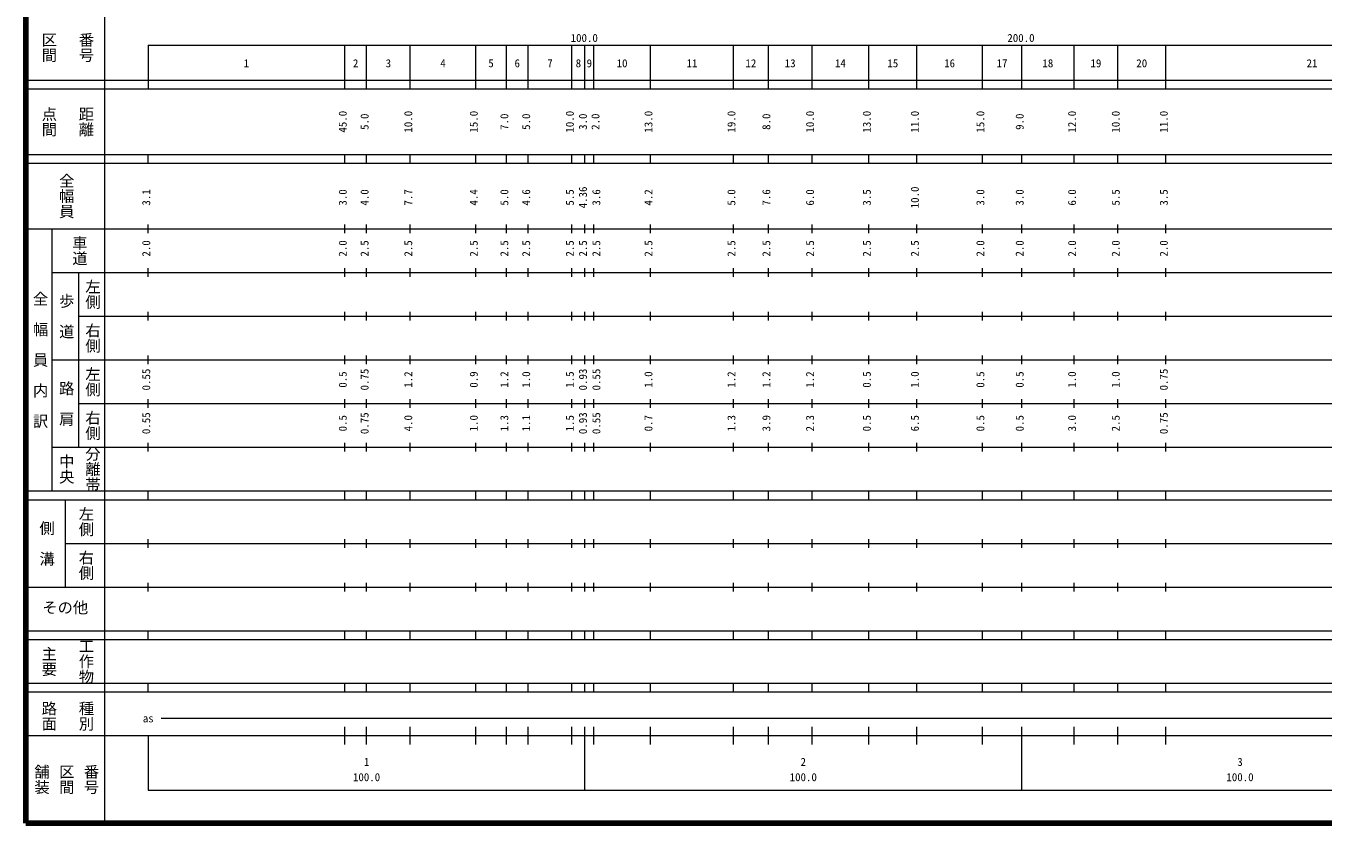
# Model space of a CAD drawing. Units: millimetres on the paper, enlarged 1000 times. Extents: x 69839 to 709839, y -172201 to 187799.
# Drawn here: x 69839 to 366851, y -172201 to 10208 of the extents above; entities that cross this region are included whole.
import ezdxf
from ezdxf.enums import TextEntityAlignment as Align

# ---------------------------------------------------------------- set-up
doc = ezdxf.new("R2010")
doc.units = ezdxf.units.MM
doc.header["$LTSCALE"] = 1000
doc.layers.add('M-SUV', color=7, linetype='Continuous', lineweight=13)
doc.layers.add('M-TTL', color=2, linetype='Continuous', lineweight=140)
doc.styles.add('@ＭＳ ゴシック', font='')
doc.styles.add('ＭＳ ゴシック', font='')
doc.styles.get('@ＭＳ ゴシック').set_extended_font_data('@MS Gothic')
doc.styles.get('ＭＳ ゴシック').set_extended_font_data('MS Gothic')

msp = doc.modelspace()

# ---------------------------------------------------------------- linework, layer by layer
at = {"layer": 'M-SUV'}
for p, q in [((87839, 177799), (87839, -172201)), ((97839, 5799), (608839, 5799)), ((97839, 5799), (97839, -4201)), ((142839, -4201), (142839, 5799)), ((147839, -4201), (147839, 5799)), ((157839, -4201), (157839, 5799)), ((172839, -4201), (172839, 5799)), ((179839, -4201), (179839, 5799)), ((184839, -4201), (184839, 5799)), ((194839, -4201), (194839, 5799)), ((197839, -4201), (197839, 5799)), ((199839, -4201), (199839, 5799)), ((212839, -4201), (212839, 5799)), ((231839, -4201), (231839, 5799)), ((239839, -4201), (239839, 5799)), ((249839, -4201), (249839, 5799)), ((262839, -4201), (262839, 5799)), ((273839, -4201), (273839, 5799)), ((288839, -4201), (288839, 5799)), ((297839, -4201), (297839, 5799)), ((309839, -4201), (309839, 5799)), ((319839, -4201), (319839, 5799)), ((330839, -4201), (330839, 5799)), ((69839, -2201), (608839, -2201)), ((69839, -4201), (608839, -4201)), ((69839, -19201), (608839, -19201)), ((97839, -21201), (97839, -19201)), ((142839, -21201), (142839, -19201)), ((147839, -21201), (147839, -19201)), ((157839, -21201), (157839, -19201)), ((172839, -21201), (172839, -19201)), ((179839, -21201), (179839, -19201)), ((184839, -21201), (184839, -19201)), ((194839, -21201), (194839, -19201)), ((197839, -21201), (197839, -19201)), ((199839, -21201), (199839, -19201)), ((212839, -21201), (212839, -19201)), ((231839, -21201), (231839, -19201)), ((239839, -21201), (239839, -19201)), ((249839, -21201), (249839, -19201)), ((262839, -21201), (262839, -19201)), ((273839, -21201), (273839, -19201)), ((288839, -21201), (288839, -19201)), ((297839, -21201), (297839, -19201)), ((309839, -21201), (309839, -19201)), ((319839, -21201), (319839, -19201)), ((330839, -21201), (330839, -19201)), ((69839, -21201), (608839, -21201)), ((97839, -37201), (97839, -35201)), ((142839, -37201), (142839, -35201)), ((147839, -37201), (147839, -35201)), ((157839, -37201), (157839, -35201)), ((172839, -37201), (172839, -35201)), ((179839, -37201), (179839, -35201)), ((184839, -37201), (184839, -35201)), ((194839, -37201), (194839, -35201)), ((197839, -37201), (197839, -35201)), ((199839, -37201), (199839, -35201)), ((212839, -37201), (212839, -35201)), ((231839, -37201), (231839, -35201)), ((239839, -37201), (239839, -35201)), ((249839, -37201), (249839, -35201)), ((262839, -37201), (262839, -35201)), ((273839, -37201), (273839, -35201)), ((288839, -37201), (288839, -35201)), ((297839, -37201), (297839, -35201)), ((309839, -37201), (309839, -35201)), ((319839, -37201), (319839, -35201)), ((330839, -37201), (330839, -35201)), ((69839, -36201), (608839, -36201)), ((75839, -96201), (75839, -36201)), ((75839, -46201), (608839, -46201)), ((81839, -46201), (81839, -86201)), ((97839, -47201), (97839, -45201)), ((142839, -47201), (142839, -45201)), ((147839, -47201), (147839, -45201)), ((157839, -47201), (157839, -45201)), ((172839, -47201), (172839, -45201)), ((179839, -47201), (179839, -45201)), ((184839, -47201), (184839, -45201)), ((194839, -47201), (194839, -45201)), ((197839, -47201), (197839, -45201)), ((199839, -47201), (199839, -45201)), ((212839, -47201), (212839, -45201)), ((231839, -47201), (231839, -45201)), ((239839, -47201), (239839, -45201)), ((249839, -47201), (249839, -45201)), ((262839, -47201), (262839, -45201)), ((273839, -47201), (273839, -45201)), ((288839, -47201), (288839, -45201)), ((297839, -47201), (297839, -45201)), ((309839, -47201), (309839, -45201)), ((319839, -47201), (319839, -45201)), ((330839, -47201), (330839, -45201)), ((81839, -56201), (608839, -56201)), ((97839, -57201), (97839, -55201)), ((142839, -57201), (142839, -55201)), ((147839, -57201), (147839, -55201)), ((157839, -57201), (157839, -55201)), ((172839, -57201), (172839, -55201)), ((179839, -57201), (179839, -55201)), ((184839, -57201), (184839, -55201)), ((194839, -57201), (194839, -55201)), ((197839, -57201), (197839, -55201)), ((199839, -57201), (199839, -55201)), ((212839, -57201), (212839, -55201)), ((231839, -57201), (231839, -55201)), ((239839, -57201), (239839, -55201)), ((249839, -57201), (249839, -55201)), ((262839, -57201), (262839, -55201)), ((273839, -57201), (273839, -55201)), ((288839, -57201), (288839, -55201)), ((297839, -57201), (297839, -55201)), ((309839, -57201), (309839, -55201)), ((319839, -57201), (319839, -55201)), ((330839, -57201), (330839, -55201)), ((97839, -67201), (97839, -65201)), ((142839, -67201), (142839, -65201)), ((147839, -67201), (147839, -65201)), ((157839, -67201), (157839, -65201)), ((172839, -67201), (172839, -65201)), ((179839, -67201), (179839, -65201)), ((184839, -67201), (184839, -65201)), ((194839, -67201), (194839, -65201)), ((197839, -67201), (197839, -65201)), ((199839, -67201), (199839, -65201)), ((212839, -67201), (212839, -65201)), ((231839, -67201), (231839, -65201)), ((239839, -67201), (239839, -65201)), ((249839, -67201), (249839, -65201)), ((262839, -67201), (262839, -65201)), ((273839, -67201), (273839, -65201)), ((288839, -67201), (288839, -65201)), ((297839, -67201), (297839, -65201)), ((309839, -67201), (309839, -65201)), ((319839, -67201), (319839, -65201)), ((330839, -67201), (330839, -65201)), ((75839, -66201), (608839, -66201)), ((81839, -76201), (608839, -76201)), ((97839, -77201), (97839, -75201)), ((142839, -77201), (142839, -75201)), ((147839, -77201), (147839, -75201)), ((157839, -77201), (157839, -75201)), ((172839, -77201), (172839, -75201)), ((179839, -77201), (179839, -75201)), ((184839, -77201), (184839, -75201)), ((194839, -77201), (194839, -75201)), ((197839, -77201), (197839, -75201)), ((199839, -77201), (199839, -75201)), ((212839, -77201), (212839, -75201)), ((231839, -77201), (231839, -75201)), ((239839, -77201), (239839, -75201)), ((249839, -77201), (249839, -75201)), ((262839, -77201), (262839, -75201)), ((273839, -77201), (273839, -75201)), ((288839, -77201), (288839, -75201)), ((297839, -77201), (297839, -75201)), ((309839, -77201), (309839, -75201)), ((319839, -77201), (319839, -75201)), ((330839, -77201), (330839, -75201)), ((97839, -87201), (97839, -85201)), ((142839, -87201), (142839, -85201)), ((147839, -87201), (147839, -85201)), ((157839, -87201), (157839, -85201)), ((172839, -87201), (172839, -85201)), ((179839, -87201), (179839, -85201)), ((184839, -87201), (184839, -85201)), ((194839, -87201), (194839, -85201)), ((197839, -87201), (197839, -85201)), ((199839, -87201), (199839, -85201)), ((212839, -87201), (212839, -85201)), ((231839, -87201), (231839, -85201)), ((239839, -87201), (239839, -85201)), ((249839, -87201), (249839, -85201)), ((262839, -87201), (262839, -85201)), ((273839, -87201), (273839, -85201)), ((288839, -87201), (288839, -85201)), ((297839, -87201), (297839, -85201)), ((309839, -87201), (309839, -85201)), ((319839, -87201), (319839, -85201)), ((330839, -87201), (330839, -85201)), ((75839, -86201), (608839, -86201)), ((69839, -96201), (608839, -96201)), ((97839, -98201), (97839, -96201)), ((142839, -98201), (142839, -96201)), ((147839, -98201), (147839, -96201)), ((157839, -98201), (157839, -96201)), ((172839, -98201), (172839, -96201)), ((179839, -98201), (179839, -96201)), ((184839, -98201), (184839, -96201)), ((194839, -98201), (194839, -96201)), ((197839, -98201), (197839, -96201)), ((199839, -98201), (199839, -96201)), ((212839, -98201), (212839, -96201)), ((231839, -98201), (231839, -96201)), ((239839, -98201), (239839, -96201)), ((249839, -98201), (249839, -96201)), ((262839, -98201), (262839, -96201)), ((273839, -98201), (273839, -96201)), ((288839, -98201), (288839, -96201)), ((297839, -98201), (297839, -96201)), ((309839, -98201), (309839, -96201)), ((319839, -98201), (319839, -96201)), ((330839, -98201), (330839, -96201)), ((69839, -98201), (608839, -98201)), ((78839, -98201), (78839, -118201)), ((78839, -108201), (608839, -108201)), ((97839, -109201), (97839, -107201)), ((142839, -109201), (142839, -107201)), ((147839, -109201), (147839, -107201)), ((157839, -109201), (157839, -107201)), ((172839, -109201), (172839, -107201)), ((179839, -109201), (179839, -107201)), ((184839, -109201), (184839, -107201)), ((194839, -109201), (194839, -107201)), ((197839, -109201), (197839, -107201)), ((199839, -109201), (199839, -107201)), ((212839, -109201), (212839, -107201)), ((231839, -109201), (231839, -107201)), ((239839, -109201), (239839, -107201)), ((249839, -109201), (249839, -107201)), ((262839, -109201), (262839, -107201)), ((273839, -109201), (273839, -107201)), ((288839, -109201), (288839, -107201)), ((297839, -109201), (297839, -107201)), ((309839, -109201), (309839, -107201)), ((319839, -109201), (319839, -107201)), ((330839, -109201), (330839, -107201)), ((69839, -118201), (608839, -118201)), ((97839, -119201), (97839, -117201)), ((142839, -119201), (142839, -117201)), ((147839, -119201), (147839, -117201)), ((157839, -119201), (157839, -117201)), ((172839, -119201), (172839, -117201)), ((179839, -119201), (179839, -117201)), ((184839, -119201), (184839, -117201)), ((194839, -119201), (194839, -117201)), ((197839, -119201), (197839, -117201)), ((199839, -119201), (199839, -117201)), ((212839, -119201), (212839, -117201)), ((231839, -119201), (231839, -117201)), ((239839, -119201), (239839, -117201)), ((249839, -119201), (249839, -117201)), ((262839, -119201), (262839, -117201)), ((273839, -119201), (273839, -117201)), ((288839, -119201), (288839, -117201)), ((297839, -119201), (297839, -117201)), ((309839, -119201), (309839, -117201)), ((319839, -119201), (319839, -117201)), ((330839, -119201), (330839, -117201)), ((69839, -128201), (608839, -128201)), ((69839, -130201), (608839, -130201)), ((97839, -130201), (97839, -128201)), ((142839, -130201), (142839, -128201)), ((147839, -130201), (147839, -128201)), ((157839, -130201), (157839, -128201)), ((172839, -130201), (172839, -128201)), ((179839, -130201), (179839, -128201)), ((184839, -130201), (184839, -128201)), ((194839, -130201), (194839, -128201)), ((197839, -130201), (197839, -128201)), ((199839, -130201), (199839, -128201)), ((212839, -130201), (212839, -128201)), ((231839, -130201), (231839, -128201)), ((239839, -130201), (239839, -128201)), ((249839, -130201), (249839, -128201)), ((262839, -130201), (262839, -128201)), ((273839, -130201), (273839, -128201)), ((288839, -130201), (288839, -128201)), ((297839, -130201), (297839, -128201)), ((309839, -130201), (309839, -128201)), ((319839, -130201), (319839, -128201)), ((330839, -130201), (330839, -128201)), ((69839, -140201), (608839, -140201)), ((69839, -142201), (608839, -142201)), ((97839, -142201), (97839, -140201)), ((142839, -142201), (142839, -140201)), ((147839, -142201), (147839, -140201)), ((157839, -142201), (157839, -140201)), ((172839, -142201), (172839, -140201)), ((179839, -142201), (179839, -140201)), ((184839, -142201), (184839, -140201)), ((194839, -142201), (194839, -140201)), ((197839, -142201), (197839, -140201)), ((199839, -142201), (199839, -140201)), ((212839, -142201), (212839, -140201)), ((231839, -142201), (231839, -140201)), ((239839, -142201), (239839, -140201)), ((249839, -142201), (249839, -140201)), ((262839, -142201), (262839, -140201)), ((273839, -142201), (273839, -140201)), ((288839, -142201), (288839, -140201)), ((297839, -142201), (297839, -140201)), ((309839, -142201), (309839, -140201)), ((319839, -142201), (319839, -140201)), ((330839, -142201), (330839, -140201)), ((100839, -148201), (584839, -148201)), ((142839, -154201), (142839, -150201)), ((147839, -154201), (147839, -150201)), ((157839, -154201), (157839, -150201)), ((172839, -154201), (172839, -150201)), ((179839, -154201), (179839, -150201)), ((184839, -154201), (184839, -150201)), ((194839, -154201), (194839, -150201)), ((197839, -164701), (197839, -150201)), ((199839, -154201), (199839, -150201)), ((212839, -154201), (212839, -150201)), ((231839, -154201), (231839, -150201)), ((239839, -154201), (239839, -150201)), ((249839, -154201), (249839, -150201)), ((262839, -154201), (262839, -150201)), ((273839, -154201), (273839, -150201)), ((288839, -154201), (288839, -150201)), ((297839, -164701), (297839, -150201)), ((309839, -154201), (309839, -150201)), ((319839, -154201), (319839, -150201)), ((330839, -154201), (330839, -150201)), ((69839, -152201), (608839, -152201)), ((97839, -152201), (97839, -164701)), ((97839, -164701), (608839, -164701))]:
    msp.add_line(p, q, dxfattribs=at)
at = {"layer": 'M-TTL'}
for p, q in [((69839, 187799), (69839, -172201)), ((69839, -172201), (709839, -172201))]:
    msp.add_line(p, q, dxfattribs=at)

# ---------------------------------------------------------------- texts
at = {"layer": 'M-SUV'}
for s, height, rotation, style, p in [('区間', 2566, 270, '@ＭＳ ゴシック', (73089, 8799)), ('番号', 2566, 270, '@ＭＳ ゴシック', (81589, 8799)), ('点間', 2566, 270, '@ＭＳ ゴシック', (73089, -8201)), ('距離', 2566, 270, '@ＭＳ ゴシック', (81589, -8201)), ('45.0', 1833, 90, 'ＭＳ ゴシック', (143839, -14201)), ('5.0', 1833, 90, 'ＭＳ ゴシック', (148839, -13576)), ('10.0', 1833, 90, 'ＭＳ ゴシック', (158839, -14201)), ('15.0', 1833, 90, 'ＭＳ ゴシック', (173839, -14201)), ('7.0', 1833, 90, 'ＭＳ ゴシック', (180839, -13576)), ('5.0', 1833, 90, 'ＭＳ ゴシック', (185839, -13576)), ('10.0', 1833, 90, 'ＭＳ ゴシック', (195839, -14201)), ('3.0', 1833, 90, 'ＭＳ ゴシック', (198839, -13576)), ('2.0', 1833, 90, 'ＭＳ ゴシック', (201712, -13576)), ('13.0', 1833, 90, 'ＭＳ ゴシック', (213839, -14201)), ('19.0', 1833, 90, 'ＭＳ ゴシック', (232839, -14201)), ('8.0', 1833, 90, 'ＭＳ ゴシック', (240839, -13576)), ('10.0', 1833, 90, 'ＭＳ ゴシック', (250839, -14201)), ('13.0', 1833, 90, 'ＭＳ ゴシック', (263839, -14201)), ('11.0', 1833, 90, 'ＭＳ ゴシック', (274839, -14201)), ('15.0', 1833, 90, 'ＭＳ ゴシック', (289839, -14201)), ('9.0', 1833, 90, 'ＭＳ ゴシック', (298839, -13576)), ('12.0', 1833, 90, 'ＭＳ ゴシック', (310839, -14201)), ('10.0', 1833, 90, 'ＭＳ ゴシック', (320839, -14201)), ('11.0', 1833, 90, 'ＭＳ ゴシック', (331839, -14201)), ('全幅員', 2566, 270, '@ＭＳ ゴシック', (77089, -23451)), ('4.36', 1833, 90, 'ＭＳ ゴシック', (198839, -31527)), ('10.0', 1833, 90, 'ＭＳ ゴシック', (274839, -31527)), ('3.1', 1833, 90, 'ＭＳ ゴシック', (98839, -30902)), ('3.0', 1833, 90, 'ＭＳ ゴシック', (143839, -30902)), ('4.0', 1833, 90, 'ＭＳ ゴシック', (148839, -30902)), ('7.7', 1833, 90, 'ＭＳ ゴシック', (158839, -30902)), ('4.4', 1833, 90, 'ＭＳ ゴシック', (173839, -30902)), ('5.0', 1833, 90, 'ＭＳ ゴシック', (180839, -30902)), ('4.6', 1833, 90, 'ＭＳ ゴシック', (185839, -30902)), ('5.5', 1833, 90, 'ＭＳ ゴシック', (195839, -30902)), ('3.6', 1833, 90, 'ＭＳ ゴシック', (201905, -30902)), ('4.2', 1833, 90, 'ＭＳ ゴシック', (213839, -30902)), ('5.0', 1833, 90, 'ＭＳ ゴシック', (232839, -30902)), ('7.6', 1833, 90, 'ＭＳ ゴシック', (240839, -30902)), ('6.0', 1833, 90, 'ＭＳ ゴシック', (250839, -30902)), ('3.5', 1833, 90, 'ＭＳ ゴシック', (263839, -30902)), ('3.0', 1833, 90, 'ＭＳ ゴシック', (289839, -30902)), ('3.0', 1833, 90, 'ＭＳ ゴシック', (298839, -30902)), ('6.0', 1833, 90, 'ＭＳ ゴシック', (310839, -30902)), ('5.5', 1833, 90, 'ＭＳ ゴシック', (320839, -30902)), ('3.5', 1833, 90, 'ＭＳ ゴシック', (331839, -30902)), ('車道', 2566, 270, '@ＭＳ ゴシック', (80089, -37701)), ('2.0', 1833, 90, 'ＭＳ ゴシック', (98839, -42576)), ('2.0', 1833, 90, 'ＭＳ ゴシック', (143839, -42576)), ('2.5', 1833, 90, 'ＭＳ ゴシック', (148839, -42576)), ('2.5', 1833, 90, 'ＭＳ ゴシック', (158839, -42576)), ('2.5', 1833, 90, 'ＭＳ ゴシック', (173839, -42576)), ('2.5', 1833, 90, 'ＭＳ ゴシック', (180839, -42576)), ('2.5', 1833, 90, 'ＭＳ ゴシック', (185839, -42576)), ('2.5', 1833, 90, 'ＭＳ ゴシック', (195839, -42576)), ('2.5', 1833, 90, 'ＭＳ ゴシック', (198839, -42576)), ('2.5', 1833, 90, 'ＭＳ ゴシック', (201905, -42576)), ('2.5', 1833, 90, 'ＭＳ ゴシック', (213839, -42576)), ('2.5', 1833, 90, 'ＭＳ ゴシック', (232839, -42576)), ('2.5', 1833, 90, 'ＭＳ ゴシック', (240839, -42576)), ('2.5', 1833, 90, 'ＭＳ ゴシック', (250839, -42576)), ('2.5', 1833, 90, 'ＭＳ ゴシック', (263839, -42576)), ('2.5', 1833, 90, 'ＭＳ ゴシック', (274839, -42576)), ('2.0', 1833, 90, 'ＭＳ ゴシック', (289839, -42576)), ('2.0', 1833, 90, 'ＭＳ ゴシック', (298839, -42576)), ('2.0', 1833, 90, 'ＭＳ ゴシック', (310839, -42576)), ('2.0', 1833, 90, 'ＭＳ ゴシック', (320839, -42576)), ('2.0', 1833, 90, 'ＭＳ ゴシック', (331839, -42576)), ('左側', 2566, 270, '@ＭＳ ゴシック', (83089, -47701)), ('全\u3000幅\u3000員\u3000内\u3000訳', 2566, 270, '@ＭＳ ゴシック', (71089, -50451)), ('歩\u3000道', 2566, 270, '@ＭＳ ゴシック', (77089, -50951)), ('右側', 2566, 270, '@ＭＳ ゴシック', (83089, -57701)), ('左側', 2566, 270, '@ＭＳ ゴシック', (83089, -67701)), ('路\u3000肩', 2566, 270, '@ＭＳ ゴシック', (77089, -70951)), ('0.55', 1833, 90, 'ＭＳ ゴシック', (98839, -73201)), ('0.5', 1833, 90, 'ＭＳ ゴシック', (143839, -72576)), ('0.75', 1833, 90, 'ＭＳ ゴシック', (148839, -73201)), ('1.2', 1833, 90, 'ＭＳ ゴシック', (158839, -72576)), ('0.9', 1833, 90, 'ＭＳ ゴシック', (173839, -72576)), ('1.2', 1833, 90, 'ＭＳ ゴシック', (180839, -72576)), ('1.0', 1833, 90, 'ＭＳ ゴシック', (185839, -72576)), ('1.5', 1833, 90, 'ＭＳ ゴシック', (195839, -72576)), ('0.93', 1833, 90, 'ＭＳ ゴシック', (198839, -73201)), ('0.55', 1833, 90, 'ＭＳ ゴシック', (201905, -73201)), ('1.0', 1833, 90, 'ＭＳ ゴシック', (213839, -72576)), ('1.2', 1833, 90, 'ＭＳ ゴシック', (232839, -72576)), ('1.2', 1833, 90, 'ＭＳ ゴシック', (240839, -72576)), ('1.2', 1833, 90, 'ＭＳ ゴシック', (250839, -72576)), ('0.5', 1833, 90, 'ＭＳ ゴシック', (263839, -72576)), ('1.0', 1833, 90, 'ＭＳ ゴシック', (274839, -72576)), ('0.5', 1833, 90, 'ＭＳ ゴシック', (289839, -72576)), ('0.5', 1833, 90, 'ＭＳ ゴシック', (298839, -72576)), ('1.0', 1833, 90, 'ＭＳ ゴシック', (310839, -72576)), ('1.0', 1833, 90, 'ＭＳ ゴシック', (320839, -72576)), ('0.75', 1833, 90, 'ＭＳ ゴシック', (331839, -73201)), ('右側', 2566, 270, '@ＭＳ ゴシック', (83089, -77701)), ('0.55', 1833, 90, 'ＭＳ ゴシック', (98839, -83201)), ('0.5', 1833, 90, 'ＭＳ ゴシック', (143839, -82576)), ('0.75', 1833, 90, 'ＭＳ ゴシック', (148839, -83201)), ('4.0', 1833, 90, 'ＭＳ ゴシック', (158839, -82576)), ('1.0', 1833, 90, 'ＭＳ ゴシック', (173839, -82576)), ('1.3', 1833, 90, 'ＭＳ ゴシック', (180839, -82576)), ('1.1', 1833, 90, 'ＭＳ ゴシック', (185839, -82576)), ('1.5', 1833, 90, 'ＭＳ ゴシック', (195839, -82576)), ('0.93', 1833, 90, 'ＭＳ ゴシック', (198839, -83201)), ('0.55', 1833, 90, 'ＭＳ ゴシック', (201905, -83201)), ('0.7', 1833, 90, 'ＭＳ ゴシック', (213839, -82576)), ('1.3', 1833, 90, 'ＭＳ ゴシック', (232839, -82576)), ('3.9', 1833, 90, 'ＭＳ ゴシック', (240839, -82576)), ('2.3', 1833, 90, 'ＭＳ ゴシック', (250839, -82576)), ('0.5', 1833, 90, 'ＭＳ ゴシック', (263839, -82576)), ('6.5', 1833, 90, 'ＭＳ ゴシック', (274839, -82576)), ('0.5', 1833, 90, 'ＭＳ ゴシック', (289839, -82576)), ('0.5', 1833, 90, 'ＭＳ ゴシック', (298839, -82576)), ('3.0', 1833, 90, 'ＭＳ ゴシック', (310839, -82576)), ('2.5', 1833, 90, 'ＭＳ ゴシック', (320839, -82576)), ('0.75', 1833, 90, 'ＭＳ ゴシック', (331839, -83201)), ('中央', 2566, 270, '@ＭＳ ゴシック', (77089, -87701)), ('分離帯', 2566, 270, '@ＭＳ ゴシック', (83089, -85951)), ('左側', 2566, 270, '@ＭＳ ゴシック', (81589, -99701)), ('側\u3000溝', 2566, 270, '@ＭＳ ゴシック', (72589, -102951)), ('右側', 2566, 270, '@ＭＳ ゴシック', (81589, -109701)), ('工作物', 2566, 270, '@ＭＳ ゴシック', (81589, -129951)), ('主要', 2566, 270, '@ＭＳ ゴシック', (73089, -131701)), ('路面', 2566, 270, '@ＭＳ ゴシック', (73089, -144201)), ('種別', 2566, 270, '@ＭＳ ゴシック', (81589, -144201)), ('舗装', 2566, 270, '@ＭＳ ゴシック', (71423, -158701)), ('区間', 2566, 270, '@ＭＳ ゴシック', (77089, -158701)), ('番号', 2566, 270, '@ＭＳ ゴシック', (82756, -158701))]:
    msp.add_text(s, height=height, rotation=rotation, dxfattribs=dict(at, style=style)).set_placement(p, align=Align.BOTTOM_LEFT)
at = {"layer": 'M-SUV', "style": 'ＭＳ ゴシック'}
for s, height, p in [('100.0', 1833, (194559, 5994)), ('200.0', 1833, (294559, 5994)), ('1', 1833, (119714, 204)), ('2', 1833, (144714, 204)), ('3', 1833, (152214, 204)), ('4', 1833, (164714, 204)), ('5', 1833, (175714, 204)), ('6', 1833, (181714, 204)), ('7', 1833, (189214, 204)), ('8', 1833, (195714, 204)), ('9', 1833, (198214, 204)), ('10', 1833, (205089, 204)), ('11', 1833, (221089, 204)), ('12', 1833, (234589, 204)), ('13', 1833, (243589, 204)), ('14', 1833, (255089, 204)), ('15', 1833, (267089, 204)), ('16', 1833, (280089, 204)), ('17', 1833, (292089, 204)), ('18', 1833, (302589, 204)), ('19', 1833, (313589, 204)), ('20', 1833, (324089, 204)), ('21', 1833, (363089, 204)), ('その他', 2566, (73589, -124951)), ('as', 1833, (96589, -149701)), ('1', 1833, (147214, -159678)), ('2', 1833, (247214, -159678)), ('3', 1833, (347214, -159678)), ('100.0', 1833, (144714, -163168)), ('100.0', 1833, (244714, -163168)), ('100.0', 1833, (344714, -163168))]:
    msp.add_text(s, height=height, dxfattribs=at).set_placement(p, align=Align.BOTTOM_LEFT)

doc.saveas('drawing.dxf')
